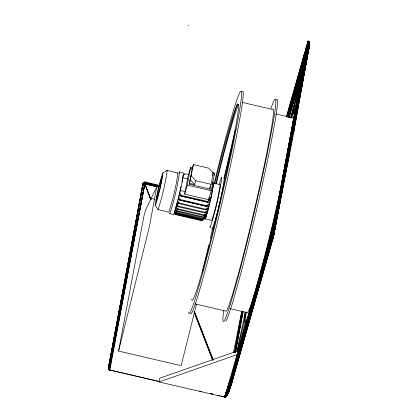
<?xml version="1.0" encoding="UTF-8"?>
<svg xmlns="http://www.w3.org/2000/svg" width="418" height="418" viewBox="0 0 418 418"><rect width="100%" height="100%" fill="white"/><g stroke="black" fill="none" stroke-linecap="round" stroke-linejoin="round"><path stroke-width="0.63" d="M225.171 396.844C225.746 397.471 228.103 387.35 228.808 385.851L273.038 227.826L274.396 227.319L275.253 225.537L309.32 44.219C308.395 34.72 305.495 51.095 304.837 51.947L286.435 116.549M305.265 67.815L304.701 66.608L308.865 43.587L308.845 41.941L308.123 41.032L309.336 42.286L309.519 45.165L275.384 225.804L274.433 227.784L272.928 228.348C275.373 230.083 275.807 225.814 274.292 224.769L308.364 43.456C306.906 39.564 310.37 41.743 309.508 44.621L275.326 225.657L274.417 227.544L272.985 228.082L273.382 227.852L307.941 42.359L308.474 41.178L308.092 41.089L309.106 41.821M159.383 381.613L109.803 370.024L108.732 369.052L108.393 367.406L108.926 369.449L108.638 367.103L143.202 183.648L143.97 182.311L145.224 182.023L159.206 185.294M224.853 397.032L225.213 397.058C227.559 396.175 228.061 393.103 229.022 391.112L232.162 381.738L228.531 392.622L226.425 396.389L224.853 397.032L226.065 396.698L227.261 395.188L228.818 391.896L231.619 383.442L271.914 241.238C273.043 236.123 274.412 230.778 273.874 225.506L307.941 42.359L308.468 43.493L274.396 224.811L273.471 225.767L273.038 227.826L274.36 227.115L275.253 225.537L305.25 67.267M273.126 227.376L274.631 226.781L275.384 225.804L309.461 44.465C310.318 41.847 307.136 41.612 308.568 43.561L274.495 224.874C274.689 225.542 272.985 226.535 273.753 225.568L307.941 42.359L308.824 43.953L300.427 89.332L300.991 90.539L285.719 171.145M275.488 225.229L273.91 234.634L231.18 384.231L227.721 393.813L226.425 396.389L225.192 397.048L221.681 396.128M159.394 381.566L109.814 369.982L108.596 368.592L108.466 366.121C107.745 367.15 109.145 370.395 109.924 369.867L109.182 369.434L109.161 369.763L109.803 370.139L109.161 369.763L108.638 368.571L108.926 369.449L109.798 370.092M274.245 224.957C272.954 230.187 273.147 236.551 271.376 241.907L231.18 384.231L228.531 392.622L227.026 395.496C223.332 399.174 226.922 395.867 226.781 395.271M308.468 43.493L308.651 42.803L308.024 41.628L308.656 42.547L308.818 43.974L292.057 134.977L292.448 135.918L275.441 226.525L275.002 228.061L273.424 229.743L273.173 230.626L272.16 237.215L270.775 242.414L230.041 385.412L225.814 396.692L224.842 396.98L268.973 242.806L270.775 242.414L271.914 241.238L273.591 235.439L274.433 228.035L273.989 225.401L307.941 42.359L273.471 225.767L273.753 225.568M273.226 226.828L274.636 226.044L274.887 225.271L308.949 43.994L308.056 42.406L308.777 43.132L308.74 43.78L274.636 226.044C274.595 226.697 272.849 227.643 273.315 226.504L274.119 225.95L274.589 224.973L308.777 43.132L308.056 42.406L308.797 41.429L309.597 43.853L309.08 46.659M118.576 351.068L143.991 215.813L145.616 209.883L156.734 186.961L149.43 226.462L118.576 351.068L181.135 365.693L196.507 304.158M158.772 187.112L144.79 183.847L143.588 184.291L143.578 182.64L143.228 183.074C142.611 185.916 144.915 183.497 144.382 182.091L142.616 185.587L108.586 367.02L108.701 368.608L108.387 366.769L108.555 368.54M109.803 370.139L108.899 369.434L108.884 368.984L145.224 182.023M109.182 369.434L109.845 370.071L108.879 369.047L108.544 366.905L143.228 183.074L142.658 185.707L144.79 183.847L150.935 199.652L144.79 183.847L144.173 183.894L144.79 183.847L150.898 199.673L144.79 183.847L144.173 183.894M144.487 183.821L144.806 181.997L145.062 182.671L159.681 186.088M231.619 383.442L272.897 238.741L231.619 383.442L228.16 393.27L227.235 394.226L225.673 394.582L225.391 396.786L226.227 396.473L229.419 385.725L269.537 242.853C269.798 237.596 272.64 232.998 273.382 227.852L274.433 228.035L275.279 227.141M308.312 42.74L308.202 41.967M226.572 396.123C222.919 401.411 232.701 385.26 230.642 384.905L271.376 241.907C272.557 236.567 273.419 231.368 275.457 226.337L309.487 45.348L309.529 43.885L308.74 43.78M144.806 181.997L143.228 184.27L142.705 185.791L108.481 368.012L108.643 368.613M270.43 237.602L272.16 237.215L273.591 235.439L275.405 226.713L274.135 233.766L272.353 240.449L273.91 234.634L277.207 216.613M238.208 350.838L245.329 321.724L246.207 311.739M293.06 122.819L293.368 118.534L292.302 117.787L275.791 113.926M282.787 186.172C287.835 162.127 293.567 138.102 296.284 113.654M155.214 205.316C156.813 194.38 159.3 183.465 162.806 172.979L166.991 170.377L177.995 173.068C176.056 186.297 173.047 199.496 168.809 212.177L158.02 209.653L155.386 205.457C158.887 194.971 161.379 184.056 162.978 173.115L162.806 172.979M205.149 218.081L205.29 218.917L211.733 220.422C215.604 208.838 218.353 196.779 220.124 184.688L213.488 183.027L213.018 184.098M209.883 226.488L210.082 227.664C215.516 211.398 219.372 194.474 221.853 177.514L221.587 177.295L220.923 178.794L219.272 184.166M309.393 45.698L309.492 44.909L309.142 46.461L309.179 44.83M291.957 138.076L309.534 44.977C310.292 41.628 307.293 41.131 308.568 43.561M309.519 45.165C310.386 44.23 308.959 42.213 308.865 43.587C309.44 43.143 308.834 40.441 308.677 42.082M306.969 57.428L309.048 47.056L308.688 48.316M305.145 66.969L309.576 43.404M286.973 116.758L306.734 47.5L307.768 43.765L307.329 43.587L307.82 41.68L308.312 41.8L307.972 41.46C308.85 40.285 310.156 44.564 309.048 42.307L309.602 43.535M308.202 52.454L309.048 47.056L293.729 132.125L309.006 47.349M273.989 226.854L274.574 226.619L275.075 225.359L309.294 43.132M108.414 367.182L108.466 366.121M108.523 367.558L142.7 184.176L142.93 183.596L142.825 185.879L143.52 183.904L144.67 182.645L145.062 182.671L159.702 186.005M108.544 366.905L108.701 368.608M108.638 367.103L108.701 367.662L142.836 185.289L143.97 182.311L143.87 184.051L144.79 183.847L109.824 369.93L109.532 369.711M309.534 44.977C308.892 43.895 309.315 42.364 308.024 41.628M277.05 217.402L277.108 216.947M304.732 70.083L304.79 69.628M272.698 236.755L274.762 228.076L274.093 225.276L307.941 42.359L274.182 225.124L274.929 226.525L275.044 227.747L273.863 229.472L272.484 229.806L271.883 232.209L273.722 231.52L274.887 229.095L289.084 156.431M308.589 42.302L308.505 41.904L307.982 41.837L308.724 42.573L308.531 42.302L308.494 43.049L308.38 42.108L308.845 42.448M274.448 226.378L275.164 225.438L309.236 44.13L309.101 42.234L308.118 41.131L309.357 42.375L309.398 44.334L275.326 225.657L273.727 226.99L273.315 226.504C274.49 226.958 274.955 224.069 274.182 225.124M272.003 231.76L273.377 231.441L273.853 229.519L272.484 229.806L270.775 242.414L230.642 384.905L226.619 396.144M308.656 43.655L309.017 42.286L308.73 41.486L308.092 41.089M274.95 228.118L274.323 228.949L272.735 229.148L274.422 228.28L275.452 226.148L281.46 193.785L279.621 204.271M183.199 175.565L182.055 182.128M245.157 312.157L244.378 321.499L245.544 322.325L248.376 315.851L249.75 311.614M279.182 206.069L279.334 205.113L275.002 227.941L273.962 229.09L272.677 229.383L273.429 229.696M309.461 43.216L296.148 112.113M272.348 232.241L270.148 242.733L230.041 385.412L226.227 396.473M287.485 117.144L305.887 52.543L306.734 47.5L307.925 44.648M287.255 116.967L305.887 52.543L305.37 52.156L306.19 47.281L307.873 43.535L307.82 41.68M274.636 226.044L275.164 225.438L308.818 43.974L309.2 43.587M308.306 50.677L308.515 49.439M308.73 48.201L308.939 46.962M275.352 226.89L309.607 44.172L274.778 225.683M299.821 96.636L306.06 63.076L281.209 191.622M228.212 387.094L228.442 385.809M234.42 352.463L241.782 311.42M306.201 62.679L309.017 47.171M225.495 396.865L225.177 397.006L225.809 396.698L228.238 385.798L230.041 385.412L231.18 384.231M288.122 158.897L294.23 125.839M308.949 43.994L287.589 157.654L309.398 44.334L309.299 42.223M283.441 183.403L285.604 171.756L283.859 181.72M300.474 92.749L309.012 47.187L296.017 117.374M212.678 172.712L214.575 173.156L211.278 190.702L208.707 199.715L184.699 194.104L187.995 176.563L190.566 167.545L193.09 168.135M187.269 185.09L190.566 167.545L192.092 169.253L189.281 184.213L209.752 188.993L211.278 190.702L187.269 185.09L184.699 194.104M189.281 184.213L193.419 164.582L208.838 168.188L213.196 173.062L211.08 184.328L209.752 188.993L210.217 186.501M208.707 199.715L209.063 197.839M175.085 211.341L176.093 212.981L202.834 219.231L205.922 216.822L202.584 219.711L202.385 220.401L175.649 214.152L174.515 212.145M175.273 209.204L176.621 211.393L203.357 217.642L206.408 215.442L205.865 217.13M206.393 215.536L210.578 199.276L207.401 202.145L180.665 195.896L179.588 193.581M212.443 181.673L213.52 183.993L210.776 198.581L207.6 201.455L207.401 202.145M234.926 351.867L242.482 311.499M235.031 351.846L242.555 311.504M235 352.442L242.633 311.478M235.094 352.364L242.722 311.426M235.287 352.144L242.821 311.342M235.449 352.275L242.926 311.718M235.48 352.332L243.187 311.332M308.818 43.974L274.229 226.65M309.508 44.621L274.887 229.095L273.989 232.23L274.887 229.095L284.762 177.279M109.521 369.862L144.79 183.847L143.332 184.61L144.884 183.397L158.877 186.642M301.007 90.168L305.281 67.627M279.673 203.895L283.895 181.537L283.524 180.409L284.392 174.672L292.057 134.977M142.7 184.176L142.794 185.864L143.113 184.991L144.79 183.847L109.161 369.763M230.888 377.48L224.492 397.1L159.049 381.958L159.77 378.175L238.584 350.608M224.492 397.1L224.853 395.209M274.73 228.291L273.581 229.08L272.802 228.892C274.119 228.536 275.582 227.277 275.384 225.804L283.906 181.161M142.914 185.399L144.79 183.847L109.056 369.329L108.393 367.406M277.322 215.991L279.611 204.172M108.701 368.133L144.79 183.847M304.701 66.608L309.142 44.068M300.427 89.332L309.236 44.13L309.247 42.197M278.038 208.493L274.757 225.234L275.384 225.804M281.58 193.168L283.869 181.532L283.587 182.462M233.469 352.463L241.86 310.971M304.879 68.082L305.135 66.812M306.154 61.739L306.41 60.469M307.047 57.297L308.959 47.783L308.296 50.306M271.376 241.907L273.179 236.154L275.331 226.943M274.365 226.242L274.673 225.098M236.891 351.23L245.303 312.314M179.975 191.81L182.232 181.537L183.554 173.047L179.338 171.934L179.061 172.556M181.229 186.371L178.758 197.186M297.402 99.641L295.432 108.492L291.618 117.991M307.408 54.737L308.959 47.783M280.232 191.036L271.042 230.929L259.228 277.218M237.372 351.224L245.909 313.662M309.132 46.231L309.215 45.149M211.931 229.445L212.224 228.186M235.496 129.073L223.949 178.261L224.111 177.885L224.382 178.105C221.901 195.065 218.039 211.989 212.605 228.254L212.339 228.035M202.406 272.019L208.775 244.901M210.254 238.594L212.772 227.878L213.859 228.129M233.824 138.227L224.346 178.585L225.433 178.836M277.74 204.381L264.625 258.732M276.434 211.607L267.165 249.99M272.243 232.053L273.121 228.312M273.414 227.063L273.999 224.57M292.595 114.966L301.55 78.203M226.744 395.721L226.854 395.266M272.991 229.796L272.62 229.592L274.255 229.174L273.377 231.441L274.642 228.667M307.904 41.701L308.312 41.873L307.596 42.615L307.768 43.765M178.747 197.019L176.234 207.088L173.778 214.664L169.567 213.551M272.682 239.598L273.91 234.634L274.616 228.73L274.474 230.088L273.79 231.091M266.391 253.109L266.851 251.239M291.032 117.599L302.82 71.682M226.749 395.982L226.833 395.674M228.16 393.27L227.261 395.188L227.496 394.608M309.461 44.465L309.576 44.015L309.56 44.695M177.514 202.014L174.013 213.65M290.583 117.876L302.831 71.149M244.995 328.229L245.507 326.306M245.831 325.073L246.327 323.177M262.979 265.017L263.476 263.131M263.805 261.872L264.307 259.986M274.725 229.477L274.908 228.813L273.989 232.22M274.156 230.637L275.002 228.061M286.675 116.643L304.837 51.947L305.37 52.156M288.368 117.134L306.169 53.739L287.918 116.831M271.005 237.643L228.808 385.851M289.23 117.547L290.651 112.52M291.001 111.261L303.593 66.64M205.259 217.956L202.082 220.824L175.341 214.575L175.539 213.885L175.001 212.725M180.665 195.896L180.858 195.206L179.521 192.311M175.649 214.152L175.842 213.462L174.714 211.451M209.455 204.062L206.377 206.393L179.636 200.144L179.834 199.454L178.423 196.941M176.093 212.981L176.291 212.292L174.943 210.102M208.525 207.793L205.494 209.893L178.752 203.644L178.951 202.949L177.603 200.76M176.621 211.393L176.814 210.703L175.466 208.509M207.014 213.436L203.958 215.636L177.222 209.387L177.42 208.697L176.276 206.764M207.72 210.871L204.689 212.976L177.948 206.727L178.146 206.032L176.798 203.843M192.092 169.253L193.419 164.582M189.526 183.345L194.579 184.526L195.666 180.722L191.303 175.847M212.579 175.236L213.196 173.062M213.891 175.56L214.575 173.156M202.082 220.824L202.275 220.134M206.377 206.393L206.576 205.703L209.648 203.367M202.834 219.231L203.028 218.541L206.064 216.44L204.789 216.143M205.494 209.893L205.687 209.199L208.723 207.098M203.357 217.642L203.556 216.952L206.586 214.847L205.316 214.549M203.958 215.636L204.156 214.946L207.208 212.741L205.301 212.297M204.689 212.976L204.883 212.281L207.918 210.176M205.661 217.376L205.463 218.071L202.385 220.401M288.122 117.087L306.169 53.739M288.671 117.192L304.926 60.119M289.099 117.416L304.111 64.712M305.887 52.543L307.052 48.467M309.127 46.555L309.414 45.583M305.229 68.003L292.344 136.472M275.357 226.817L274.501 230.339M307.434 54.46L308.312 51.56M274.166 226.488C273.764 225.433 274.098 225.913 274.589 224.973M290.667 117.771L294.481 108.272L295.646 109.093M254.228 294.774L250.298 306.911L247.717 312.81L229.942 308.651M237.278 357.855L238.474 354.177L159.049 381.958M273.304 228.374L274.401 228.521L275.441 226.525M226.19 394.618L229.419 385.725L270.148 242.733L272.823 232.136L272.317 230.699L273.424 229.743L272.317 230.699L273.288 231.891M272.938 231.676L273.853 229.519M142.888 185.367L143.844 183.633L145.062 182.671M275.164 227.596L274.788 228.996M226.499 396.149L226.671 395.731L225.934 396.786M273.947 226.671L274.145 226.19L273.618 225.777M142.658 185.707L142.836 185.289M275.452 226.148L274.417 227.544L273.189 227.031L273.738 226.467L273.377 226.227L273.597 225.992L273.947 226.357L273.712 226.796M249.394 309.858L251.892 304.152M166.735 170.962L166.991 170.377L167.205 170.544C165.267 183.774 162.257 196.972 158.02 209.653M177.525 173.48L177.786 172.895M169.786 213.734C174.296 200.238 177.498 186.193 179.557 172.111L179.338 171.934M205.29 218.917C209.162 207.328 211.91 195.269 213.676 183.183L213.488 183.027M309.001 43.571L309.179 42.202M158.835 186.825L144.842 183.575L143.844 183.8L143.113 184.991L143.536 184.066L144.539 183.371L158.83 186.846M225.845 396.755L226.546 395.674M226.373 396.112L226.603 395.715L226.154 396.494L226.572 395.7M275.243 227.329L274.422 228.28L272.928 228.348M109.537 369.815L108.879 369.047M143.066 184.923L143.29 184.526M143.113 184.991L143.557 184.192M275.3 226.943L274.433 227.784L273.085 227.591L273.435 227.397M226.154 396.494L226.352 396.086M308.312 41.873L307.658 42.631L307.961 43.2M227.397 394.367L227.246 394.953M272.62 231.232L273.388 230.527M142.616 185.587L143.515 183.716L144.576 183.162L158.934 186.391M143.588 184.291L144.513 183.554L158.798 186.992L144.811 183.727L143.87 184.051M225.809 396.698L226.07 396.374L225.485 396.771M183.084 175.33L184.902 173.689L188.549 174.541M274.323 228.949L273.095 229.414M143.573 184.249L143.855 183.941M183.57 174.891L184.599 174.113M308.944 42.793L309.315 42.657L309.524 43.064M143.865 183.998L144.173 183.774M187.985 25.451L188.612 25.132M274.271 229.127L272.677 229.383M274.093 225.276L274.396 224.811M144.67 182.645L143.526 183.241L142.559 185.263M144.173 183.836L158.783 187.055M274.469 225.71L273.905 225.668M224.842 396.98L225.171 396.938M109.479 369.92L109.924 369.867M224.853 396.912L225.171 396.891L221.038 396.024M273.989 225.401L274.516 225.255L274.495 224.874M272.865 228.625L273.252 228.651M144.487 183.768L144.8 183.789M308.359 41.617L308.061 41.178M108.732 369.052L108.497 368.342M307.408 43.341L307.873 43.535M272.573 229.769L272.985 229.843M108.633 367.657L108.69 367.161M242.283 102.41L272.421 109.453A104.082 4.776 -76.8 0 1 270.76 131.973L267.128 151.285A104.082 4.776 -76.8 0 1 238.171 274.621L233.019 292.71A104.082 4.776 -76.8 0 1 226.337 311.185L194.94 303.849M195.666 180.722L211.08 184.328M182.818 177.822L187.901 179.008M212.067 184.657L213.337 184.955M179.797 190.342L185.524 191.679M209.047 197.176L210.954 197.62M144.936 183.189L158.918 186.454M158.871 186.663L144.576 183.162M180.858 195.206L207.6 201.455M178.601 195.519L209.758 202.803M179.834 199.454L206.576 205.703M177.624 199.511L208.781 206.795M178.951 202.949L205.687 209.199M176.777 202.798L178.685 203.242M206.027 209.632L207.934 210.082M151.175 198.425L154.968 199.308M176.051 205.457L177.326 205.755M178.146 206.032L204.883 212.281M177.42 208.697L204.156 214.946M176.814 210.703L203.556 216.952M176.291 212.292L203.028 218.541M175.842 213.462L202.584 219.711M175.539 213.885L188.91 217.01M193.163 218.003L195.593 218.572M198.634 219.283L201.063 219.847M210.876 393.604L212.783 394.049M199.428 390.971L201.972 391.567M210.233 393.495L212.778 394.09M217.862 395.282L219.769 395.726M306.19 47.281L307.22 47.882M308.019 41.304L309.357 42.375M307.925 41.638L308.312 41.8M273.727 226.99L274.683 226.958L275.431 225.966L274.725 227.162L274.062 227.371L273.461 227.047M245.329 321.724L246.495 322.544M279.287 202.955L279.6 203.378M309.111 42.009L308.771 41.748L309.357 42.5M109.15 369.664L109.485 369.967M108.523 368.086L108.476 367.464M309.09 42.145L309.597 43.853M190.221 179.651L194.579 184.526M272.876 230.255L273.173 230.626M308.73 41.486L308.98 41.805M108.868 369.303L109.239 369.69M108.899 369.434L109.176 369.768M308.818 42.882L308.656 42.547L308.996 43.174M177.404 201.455L178.752 203.644M176.6 204.533L177.948 206.727M175.79 206.973L177.222 209.387M212.464 182.368L213.311 183.878M178.225 197.636L179.636 200.144M309.472 43.394L308.996 42.49M308.285 41.737L308.082 41.345L309.137 42.688M108.638 368.571L109.03 369.366M108.649 368.859L108.962 369.439M108.696 369.021L108.926 369.449M174.536 212.84L175.341 214.575M108.884 368.984L108.633 368.143M194.438 311.504L213.117 359.532M225.887 392.356L226.357 393.573M194.229 311.415L213.06 360.013M225.537 392.209L226.242 394.028M194.124 311.671L212.919 360.368M194.083 312.147L212.543 360.18M308.735 42.824L308.865 43.226M308.505 41.904L308.103 41.23L308.693 42.145M308.463 42.84L308.155 42.484M108.476 368.012L108.826 369.031M108.387 366.769L108.419 367.777M309.529 43.294L309.529 43.885M270.927 108.586A114.234 5.241 -76.8 0 1 272.844 124.329L268.863 145.527A114.234 5.241 -76.8 0 1 237.079 280.896L231.42 300.746A114.234 5.241 -76.8 0 1 223.656 310.631M276.298 99.991A114.234 5.241 -76.8 0 1 274.474 124.71L270.493 145.908A114.234 5.241 -76.8 0 1 238.709 281.277L233.056 301.127A114.234 5.241 -76.8 0 1 225.72 321.411M242.017 91.976A114.234 5.241 -76.8 0 1 240.193 116.695L236.212 137.893A114.234 5.241 -76.8 0 1 204.428 273.262L198.775 293.117A114.234 5.241 -76.8 0 1 190.446 313.605M215.803 183.915A114.234 5.241 -76.8 0 1 229.027 132.109L234.681 112.259A114.234 5.241 -76.8 0 1 237.361 103.69M191.757 299.053A100.696 4.619 -76.8 0 0 199.271 282.014L204.256 264.516A100.696 4.619 -76.8 0 0 232.272 145.192L235.778 126.508A100.696 4.619 -76.8 0 0 230.919 122.599L225.934 140.098A100.696 4.619 -76.8 0 0 214.763 183.758M188.622 312.063A114.234 5.241 -76.8 0 0 197.139 292.736L202.793 272.881A114.234 5.241 -76.8 0 0 234.582 137.512L238.563 116.314A114.234 5.241 -76.8 0 0 233.051 111.878L227.392 131.727A114.234 5.241 -76.8 0 0 214.168 183.533M216.367 183.586A104.082 4.776 -76.8 0 1 227.935 138.384L233.087 120.3A104.082 4.776 -76.8 0 1 238.511 104.265M156.18 200.65L156.243 201.706L159.984 187.99L161.74 179.515L161.949 176.73L158.971 187.175L156.18 200.65M231.948 382.595L228.818 391.896L227.658 393.975L229.022 391.112L231.948 382.595"/></g></svg>
